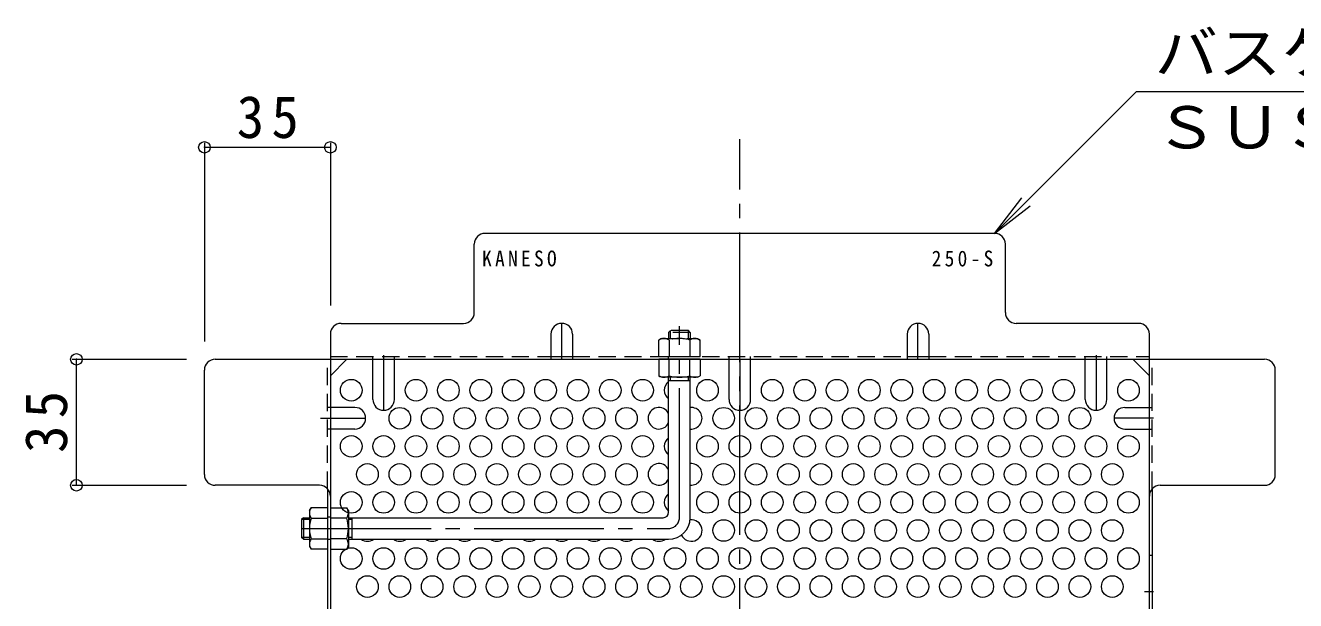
# Model space of a CAD drawing. Units: millimetres at full size, sheet at 1:4; details may follow other scales. Extents: x -752 to 920, y -779 to 701.
# Drawn here: x 246.1 to 599.1, y 541 to 700.8 of the extents above; entities that cross this region are included whole.
import ezdxf
from ezdxf.enums import TextEntityAlignment as Align

# ---------------------------------------------------------------- set-up
doc = ezdxf.new("R2010")
doc.units = ezdxf.units.MM
doc.header["$LTSCALE"] = 4
doc.header["$PDMODE"] = 32
doc.header["$PDSIZE"] = 3.2
for name, pattern in [('CHAIN1', [8, 5, -1, 1, -1]), ('CHAIN2', [12, 9, -1, 1, -1]), ('DASHED1', [1.8, 1.2, -0.6])]:
    doc.linetypes.add(name, pattern=pattern)
for name, color, linetype, lineweight in [('A-1_躯体', 3, 'Continuous', 9), ('A-4_その他', 7, 'Continuous', 9), ('A-5_文字', 7, 'Continuous', 9), ('A-6_寸法', 2, 'Continuous', 9), ('A-7_ハッチ', 2, 'Continuous', 9), ('A-8_記号', 2, 'Continuous', 9), ('A-B_ﾊｯﾁ', 2, 'Continuous', 9)]:
    doc.layers.add(name, color=color, linetype=linetype, lineweight=lineweight)
doc.styles.add('ＭＳ ゴシック', font='')
doc.styles.get('ＭＳ ゴシック').set_extended_font_data('MS Gothic')

msp = doc.modelspace()

# ---------------------------------------------------------------- linework, layer by layer
at = {"layer": 'A-1_躯体', "linetype": 'DASHED1'}
for p, q in [((424.848, 615.56), (425.348, 616.06)), ((424.848, 615.56), (424.848, 613.86)), ((430.848, 615.56), (424.848, 615.56)), ((425.348, 613.86), (425.348, 616.06)), ((430.348, 613.86), (430.348, 616.06)), ((430.848, 615.56), (430.848, 613.86))]:
    msp.add_line(p, q, dxfattribs=at)
at = {"layer": 'A-1_躯体', "linetype": 'CHAIN2'}
for p, q in [((427.848, 564.06), (427.848, 617.293)), ((322.848, 561.06), (424.848, 561.06))]:
    msp.add_line(p, q, dxfattribs=at)
at = {"layer": 'A-1_躯体'}
for p, q in [((424.848, 565.56), (424.848, 603.06)), ((430.848, 602.06), (424.848, 602.06)), ((425.348, 602.06), (425.348, 603.06)), ((430.348, 602.06), (430.348, 603.06)), ((430.848, 564.06), (430.848, 603.06)), ((325.048, 563.56), (322.848, 563.56)), ((323.348, 564.06), (325.048, 564.06)), ((323.348, 564.06), (323.348, 558.06)), ((335.848, 564.06), (423.348, 564.06)), ((336.848, 563.56), (335.848, 563.56)), ((336.848, 564.06), (336.848, 558.06)), ((325.048, 558.56), (322.848, 558.56)), ((323.348, 558.06), (322.848, 558.56)), ((323.348, 558.06), (325.048, 558.06)), ((336.848, 558.56), (335.848, 558.56)), ((335.848, 558.06), (424.848, 558.06))]:
    msp.add_line(p, q, dxfattribs=at)
at = {"layer": 'A-1_躯体', "linetype": 'DASHED1'}
msp.add_lwpolyline([(430.848, 615.56), (430.348, 616.06), (425.348, 616.06)], dxfattribs=at)
at = {"layer": 'A-1_躯体'}
msp.add_lwpolyline([(323.348, 564.06), (322.848, 563.56), (322.848, 558.56)], dxfattribs=at)
for centre, radius in [((423.348, 565.56), 1.5), ((424.848, 564.06), 6)]:
    msp.add_arc(centre, radius, 270, 0, dxfattribs=at)
at = {"layer": 'A-1_躯体', "linetype": 'CHAIN2'}
msp.add_arc((424.848, 564.06), 3, 270, 0, dxfattribs=at)
at = {"layer": 'A-4_その他'}
for p, q in [((295.845, 668.173), (295.845, 613.06)), ((330.848, 668.173), (330.848, 623.06)), ((295.845, 666.973), (330.848, 666.973)), ((259.075, 608.06), (290.845, 608.06)), ((260.275, 573.059), (260.275, 608.06)), ((259.075, 573.059), (290.845, 573.059))]:
    msp.add_line(p, q, dxfattribs=at)
for p in [(295.845, 666.973), (330.848, 666.973), (260.275, 608.06), (260.275, 573.059)]:
    msp.add_point(p, dxfattribs=at)
at = {"layer": 'A-5_文字'}
for p, q in [((554.788, 682.401), (515.448, 643.06)), ((686.995, 682.401), (554.788, 682.401)), ((515.448, 643.06), (523.057, 652.977)), ((515.448, 643.06), (525.364, 650.67))]:
    msp.add_line(p, q, dxfattribs=at)
at = {"layer": 'A-6_寸法'}
for centre in [(336.648, 599.479), (354.648, 599.479), (363.648, 599.479), (372.648, 599.479), (381.648, 599.479), (390.648, 599.479), (399.648, 599.479), (408.648, 599.479), (417.648, 599.479), (435.648, 599.479), (453.648, 599.479), (462.648, 599.479), (471.648, 599.479), (480.648, 599.479), (489.648, 599.479), (498.648, 599.479), (507.648, 599.479), (516.648, 599.479), (525.648, 599.479), (534.648, 599.479), (552.648, 599.479), (350.148, 591.685), (359.148, 591.685), (368.148, 591.685), (377.148, 591.685), (386.148, 591.685), (395.148, 591.685), (404.148, 591.685), (413.148, 591.685), (440.148, 591.685), (449.148, 591.685), (458.148, 591.685), (467.148, 591.685), (476.148, 591.685), (485.148, 591.685), (494.148, 591.685), (503.148, 591.685), (512.148, 591.685), (521.148, 591.685), (530.148, 591.685), (539.148, 591.685), (336.648, 583.89), (345.648, 583.89), (354.648, 583.89), (363.648, 583.89), (372.648, 583.89), (381.648, 583.89), (390.648, 583.89), (399.648, 583.89), (408.648, 583.89), (417.648, 583.89), (435.648, 583.89), (444.648, 583.89), (453.648, 583.89), (462.648, 583.89), (471.648, 583.89), (480.648, 583.89), (489.648, 583.89), (498.648, 583.89), (507.648, 583.89), (516.648, 583.89), (525.648, 583.89), (534.648, 583.89), (543.648, 583.89), (552.648, 583.89), (341.148, 576.096), (350.148, 576.096), (359.148, 576.096), (368.148, 576.096), (377.148, 576.096), (386.148, 576.096), (395.148, 576.096), (404.148, 576.096), (413.148, 576.096), (440.148, 576.096), (449.148, 576.096), (458.148, 576.096), (467.148, 576.096), (476.148, 576.096), (485.148, 576.096), (494.148, 576.096), (503.148, 576.096), (512.148, 576.096), (521.148, 576.096), (530.148, 576.096), (539.148, 576.096), (548.148, 576.096), (336.648, 568.302), (345.648, 568.302), (354.648, 568.302), (363.648, 568.302), (372.648, 568.302), (381.648, 568.302), (390.648, 568.302), (399.648, 568.302), (408.648, 568.302), (417.648, 568.302), (435.648, 568.302), (444.648, 568.302), (453.648, 568.302), (462.648, 568.302), (471.648, 568.302), (480.648, 568.302), (489.648, 568.302), (498.648, 568.302), (507.648, 568.302), (516.648, 568.302), (525.648, 568.302), (534.648, 568.302), (543.648, 568.302), (552.648, 568.302), (440.148, 560.508), (449.148, 560.508), (458.148, 560.508), (467.148, 560.508), (476.148, 560.508), (485.148, 560.508), (494.148, 560.508), (503.148, 560.508), (512.148, 560.508), (521.148, 560.508), (530.148, 560.508), (539.148, 560.508), (548.148, 560.508), (336.648, 552.714), (345.648, 552.714), (354.648, 552.714), (363.648, 552.714), (372.648, 552.714), (381.648, 552.714), (390.648, 552.714), (399.648, 552.714), (408.648, 552.714), (417.648, 552.714), (426.648, 552.714), (435.648, 552.714), (444.648, 552.714), (453.648, 552.714), (462.648, 552.714), (471.648, 552.714), (480.648, 552.714), (489.648, 552.714), (498.648, 552.714), (507.648, 552.714), (516.648, 552.714), (525.648, 552.714), (534.648, 552.714), (543.648, 552.714), (552.648, 552.714), (341.148, 544.919), (350.148, 544.919), (359.148, 544.919), (368.148, 544.919), (377.148, 544.919), (386.148, 544.919), (395.148, 544.919), (404.148, 544.919), (413.148, 544.919), (422.148, 544.919), (431.148, 544.919), (440.148, 544.919), (449.148, 544.919), (458.148, 544.919), (467.148, 544.919), (476.148, 544.919), (485.148, 544.919), (494.148, 544.919), (503.148, 544.919), (512.148, 544.919), (521.148, 544.919), (530.148, 544.919), (539.148, 544.919), (548.148, 544.919)]:
    msp.add_circle(centre, 3, dxfattribs=at)
for centre, start, end in [((426.648, 599.479), 126.8699, 233.1301), ((422.148, 591.685), 25.84193, 334.15807), ((431.148, 591.685), 264.26083, 95.73917), ((426.648, 583.89), 126.8699, 233.1301), ((422.148, 576.096), 25.84193, 334.15807), ((431.148, 576.096), 264.26083, 95.73917), ((426.648, 568.302), 126.8699, 233.1301), ((431.148, 560.508), 204.90185, 96.26111), ((341.148, 560.508), 234.66817, 305.33183), ((350.148, 560.508), 234.66817, 305.33183), ((359.148, 560.508), 234.66817, 305.33183), ((368.148, 560.508), 234.66817, 305.33183), ((377.148, 560.508), 234.66817, 305.33183), ((386.148, 560.508), 234.66817, 305.33183), ((395.148, 560.508), 234.66817, 305.33183), ((404.148, 560.508), 234.66817, 305.33183), ((413.148, 560.508), 234.66817, 305.33183), ((422.148, 560.508), 234.66817, 305.33183)]:
    msp.add_arc(centre, 3, start, end, dxfattribs=at)
at = {"layer": 'A-7_ハッチ', "linetype": 'CHAIN2'}
msp.add_line((444.648, 319.257), (444.648, 669.257), dxfattribs=at)
at = {"layer": 'A-7_ハッチ'}
for p, q in [((515.448, 643.06), (373.849, 643.06)), ((370.849, 621.06), (370.849, 640.06)), ((518.448, 621.06), (518.448, 640.06)), ((333.848, 618.06), (367.849, 618.06)), ((555.448, 618.06), (521.448, 618.06)), ((330.848, 615.06), (330.848, 373.453)), ((558.448, 373.453), (558.448, 615.06)), ((298.845, 608.06), (590.452, 608.06)), ((330.848, 603.448), (335.461, 608.06)), ((392.148, 608.86), (398.148, 608.86)), ((491.148, 608.86), (497.148, 608.86)), ((558.448, 603.448), (553.836, 608.06)), ((295.845, 576.059), (295.845, 605.06)), ((593.452, 576.059), (593.452, 605.06)), ((327.848, 573.059), (298.845, 573.059)), ((330.048, 572.099), (330.048, 512.718)), ((559.248, 572.104), (559.248, 512.718)), ((561.448, 573.059), (590.452, 573.059))]:
    msp.add_line(p, q, dxfattribs=at)
at = {"layer": 'A-7_ハッチ', "linetype": 'DASHED1'}
for p, q in [((330.048, 572.099), (330.048, 608.06)), ((330.848, 608.86), (392.148, 608.86)), ((342.648, 608.06), (342.648, 608.86)), ((348.648, 608.06), (348.648, 608.86)), ((398.148, 608.86), (491.148, 608.86)), ((424.848, 608.06), (424.848, 608.86)), ((441.648, 608.06), (441.648, 608.86)), ((447.648, 608.06), (447.648, 608.86)), ((497.148, 608.86), (558.448, 608.86)), ((540.648, 608.06), (540.648, 608.86)), ((546.648, 608.06), (546.648, 608.86)), ((559.248, 572.104), (559.248, 608.06)), ((330.848, 594.685), (330.048, 594.685)), ((558.448, 594.685), (559.248, 594.685)), ((330.848, 588.685), (330.048, 588.685)), ((558.448, 588.685), (559.248, 588.685)), ((330.048, 564.26), (330.848, 564.26)), ((330.048, 558.06), (330.848, 558.06))]:
    msp.add_line(p, q, dxfattribs=at)
at = {"layer": 'A-7_ハッチ'}
for centre, start, end in [((373.849, 640.06), 90, 180), ((515.448, 640.06), 0, 90), ((333.848, 615.06), 90, 180), ((367.849, 621.06), 270, 0), ((521.448, 621.06), 180, 270), ((555.448, 615.06), 0, 90), ((298.845, 605.06), 90, 180), ((590.452, 605.06), 0, 90), ((298.845, 576.059), 180, 270), ((590.452, 576.059), 270, 0), ((327.848, 570.059), 0, 90), ((561.448, 570.059), 90, 180)]:
    msp.add_arc(centre, 3, start, end, dxfattribs=at)
at = {"layer": 'A-8_記号', "linetype": 'CHAIN1'}
for p, q in [((395.148, 608.06), (395.148, 618.06)), ((494.148, 608.06), (494.148, 618.06)), ((345.648, 609.26), (345.648, 593.91)), ((444.648, 608.06), (444.648, 593.91)), ((543.648, 609.26), (543.648, 593.91)), ((328.141, 591.685), (340.648, 591.685)), ((559.648, 591.685), (548.648, 591.685)), ((557.102, 543.552), (559.648, 543.552))]:
    msp.add_line(p, q, dxfattribs=at)
at = {"layer": 'A-8_記号'}
for p, q in [((392.148, 615.06), (392.148, 608.06)), ((398.148, 615.06), (398.148, 608.06)), ((491.148, 615.06), (491.148, 608.06)), ((497.148, 615.06), (497.148, 608.06)), ((342.648, 596.91), (342.648, 608.06)), ((348.648, 596.91), (348.648, 608.06)), ((441.648, 596.91), (441.648, 608.06)), ((447.648, 596.91), (447.648, 608.06)), ((540.648, 596.91), (540.648, 608.06)), ((546.648, 596.91), (546.648, 608.06)), ((337.648, 594.685), (330.848, 594.685)), ((551.648, 594.685), (558.448, 594.685)), ((337.648, 588.685), (330.848, 588.685)), ((551.648, 588.685), (558.448, 588.685)), ((559.248, 553.552), (558.448, 553.552))]:
    msp.add_line(p, q, dxfattribs=at)
for centre, start, end in [((395.148, 615.06), 0, 180), ((494.148, 615.06), 0, 180), ((345.648, 596.91), 180, 0), ((444.648, 596.91), 180, 0), ((543.648, 596.91), 180, 0), ((337.648, 591.685), 270, 90), ((551.648, 591.685), 90, 270)]:
    msp.add_arc(centre, 3, start, end, dxfattribs=at)
at = {"layer": 'A-B_ﾊｯﾁ', "linetype": 'DASHED1'}
for p, q in [((422.848, 613.86), (422.098, 613.427)), ((422.098, 608.86), (422.098, 613.427)), ((422.848, 613.86), (432.848, 613.86)), ((424.985, 613.427), (424.985, 608.86)), ((430.712, 613.427), (430.712, 608.86)), ((432.848, 613.86), (433.598, 613.427)), ((433.598, 608.86), (433.598, 613.427)), ((422.098, 608.86), (433.598, 608.86))]:
    msp.add_line(p, q, dxfattribs=at)
at = {"layer": 'A-B_ﾊｯﾁ'}
for p, q in [((422.098, 608.06), (422.098, 603.493)), ((433.598, 608.06), (422.098, 608.06)), ((424.985, 603.493), (424.985, 608.06)), ((430.712, 603.493), (430.712, 608.06)), ((433.598, 608.06), (433.598, 603.493)), ((422.848, 603.06), (422.098, 603.493)), ((432.848, 603.06), (422.848, 603.06)), ((432.848, 603.06), (433.598, 603.493)), ((325.048, 566.06), (325.481, 566.81)), ((325.048, 566.06), (325.048, 556.06)), ((330.048, 566.81), (325.481, 566.81)), ((330.048, 566.81), (330.048, 555.31)), ((330.848, 566.81), (335.415, 566.81)), ((330.848, 566.81), (330.848, 555.31)), ((335.848, 566.06), (335.415, 566.81)), ((335.848, 566.06), (335.848, 556.06)), ((325.481, 563.924), (330.048, 563.924)), ((335.415, 563.924), (330.848, 563.924)), ((325.481, 558.197), (330.048, 558.197)), ((335.415, 558.197), (330.848, 558.197)), ((325.048, 556.06), (325.481, 555.31)), ((330.048, 555.31), (325.481, 555.31)), ((330.848, 555.31), (335.415, 555.31)), ((335.848, 556.06), (335.415, 555.31))]:
    msp.add_line(p, q, dxfattribs=at)
at = {"layer": 'A-B_ﾊｯﾁ', "linetype": 'DASHED1'}
for centre, radius, start, end in [((423.743, 610.578), 3.29, 93.92075, 120), ((423.508, 611.126), 2.735, 57.31491, 89.78969), ((427.848, 604.178), 9.683, 72.79973, 107.20026), ((432.189, 611.126), 2.735, 90.2103, 122.68507), ((431.954, 610.578), 3.29, 59.99998, 86.07924)]:
    msp.add_arc(centre, radius, start, end, dxfattribs=at)
at = {"layer": 'A-B_ﾊｯﾁ'}
for centre, radius, start, end in [((423.743, 606.342), 3.29, 239.99998, 266.07924), ((423.508, 605.795), 2.735, 270.2103, 302.68507), ((427.848, 612.743), 9.683, 252.79973, 287.20026), ((432.189, 605.795), 2.735, 237.31491, 269.78969), ((431.954, 606.342), 3.29, 273.92075, 300), ((328.33, 565.165), 3.29, 150, 176.07925), ((327.783, 565.4), 2.735, 180.21031, 212.68509), ((332.566, 565.165), 3.29, 3.92075, 30), ((333.114, 565.4), 2.735, 327.31491, 359.78969), ((334.731, 561.06), 9.683, 162.79974, 197.20027), ((326.166, 561.06), 9.683, 342.79973, 17.20026), ((327.783, 556.72), 2.735, 147.31493, 179.7897), ((333.114, 556.72), 2.735, 0.2103, 32.68507), ((328.33, 556.955), 3.29, 183.92076, 210.00002), ((332.566, 556.955), 3.29, 329.99998, 356.07924)]:
    msp.add_arc(centre, radius, start, end, dxfattribs=at)

# ---------------------------------------------------------------- texts
at = {"layer": 'A-4_その他', "color": 2, "insert": (304.847, 669.373), "char_height": 11.73, "attachment_point": 7, "style": 'ＭＳ ゴシック'}
msp.add_mtext('\\T1.27;\\W0.95;35', dxfattribs=at)
at = {"layer": 'A-4_その他', "color": 2, "insert": (257.875, 582.06), "char_height": 11.73, "attachment_point": 7, "rotation": 90, "style": 'ＭＳ ゴシック'}
msp.add_mtext('\\T1.27;\\W0.95;35', dxfattribs=at)
at = {"layer": 'A-5_文字', "color": 2, "style": 'ＭＳ ゴシック', "width": 1.1}
for s, p in [('バスケット本体', (559.913, 683.901)), ('ＳＵＳ３０４', (559.913, 663.161))]:
    msp.add_text(s, height=11.73, dxfattribs=at).set_placement(p, align=Align.BOTTOM_LEFT)
at = {"layer": 'A-5_文字', "color": 6, "char_height": 4.399, "attachment_point": 7, "style": 'ＭＳ ゴシック'}
for s, insert in [('\\T1.34;\\W0.9;KANESO', (373.006, 633.81)), ('\\T1.34;\\W0.9;250-S', (497.948, 633.81))]:
    msp.add_mtext(s, dxfattribs=dict(at, insert=insert))

doc.saveas('drawing.dxf')
